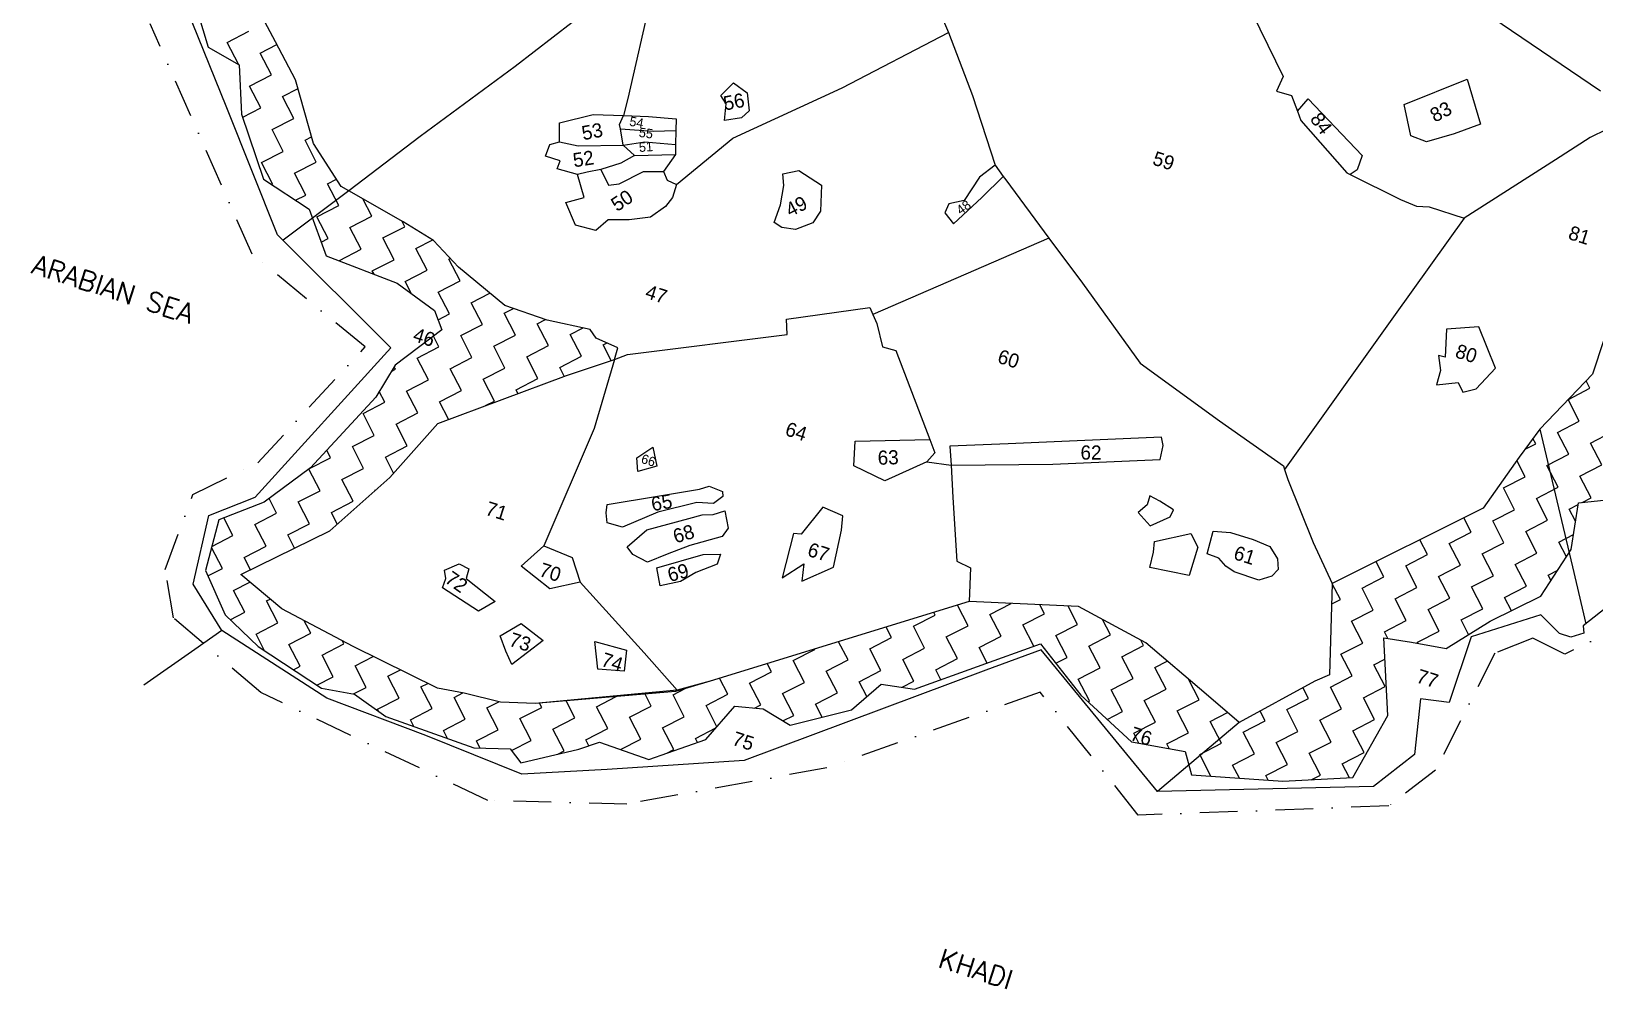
# Model space of a CAD drawing. Header units: metres. Extents: x 325249 to 329200, y 1813160 to 1816809.
# Drawn here: x 325249 to 327316, y 1813160 to 1814425 of the extents above; entities that cross this region are included whole.
import ezdxf
from ezdxf.enums import TextEntityAlignment as Align

# ---------------------------------------------------------------- set-up
doc = ezdxf.new("R2010")
doc.units = ezdxf.units.M
doc.linetypes.add('DASHDOT', pattern=[1, 0.5, -0.25, 0, -0.25])
doc.linetypes.add('DIVIDE', pattern=[31.75, 12.7, -6.35, 0, -6.35, 0, -6.35])
for name, color, linetype in [('POLY_HATCH', 12, 'Continuous'), ('POLY_PARCEL', 6, 'Continuous'), ('POLY_WATER', 4, 'Continuous'), ('TEXT_MAPOUT', 7, 'Continuous'), ('TEXT_PARCEL', 7, 'Continuous'), ('V_BOUND_STREAM_LINE', 7, 'DASHDOT'), ('V_DIVIDE_LINE', 7, 'DIVIDE')]:
    doc.layers.add(name, color=color, linetype=linetype)
doc.styles.get("Standard").update_dxf_attribs({"font": 'simplex.shx'})
doc.styles.add('TEXT_MAP', font='', dxfattribs={"height": 0.5})
doc.styles.get('TEXT_MAP').set_extended_font_data('Kruti Dev 050')

msp = doc.modelspace()

# ---------------------------------------------------------------- linework, layer by layer
at = {"layer": 'POLY_HATCH'}
for p, q in [((325456, 1814491.8), (325482.6, 1814404.4)), ((325571.6, 1814411.6), (325531.8, 1814486.5)), ((325482.6, 1814404.4), (325523.7, 1814381.1)), ((325598.2, 1814361.1), (325571.6, 1814411.6)), ((325523.7, 1814381.1), (325526.8, 1814315.9)), ((325621.6, 1814276.9), (325598.2, 1814361.1)), ((325526.8, 1814315.9), (325555.9, 1814229.8)), ((325658.6, 1814220), (325621.6, 1814276.9)), ((325555.9, 1814229.8), (325616.1, 1814190.3)), ((325668.5, 1814214.5), (325658.6, 1814220)), ((325740.2, 1814173.6), (325668.5, 1814214.5)), ((325616.1, 1814190.3), (325638.7, 1814128.4)), ((325780.5, 1814149), (325740.2, 1814173.6)), ((325813.5, 1814113.6), (325780.5, 1814149)), ((325638.7, 1814128.4), (325732.4, 1814092.3)), ((325875, 1814062.8), (325813.5, 1814113.6)), ((327357, 1814105.6), (327312.9, 1813971.9)), ((325732.4, 1814092.3), (325781.6, 1814056.3)), ((325931, 1814043.3), (325875, 1814062.8)), ((325781.6, 1814056.3), (325791.6, 1814030.9)), ((325987.8, 1814031.3), (325931, 1814043.3)), ((325791.6, 1814030.9), (325730, 1813983.9)), ((325995.7, 1814019.5), (325987.8, 1814031.3)), ((326024.4, 1814007.1), (325995.7, 1814019.5)), ((326019.9, 1813991.5), (326024.4, 1814007.1)), ((325730, 1813983.9), (325704.3, 1813941.6)), ((325956.2, 1813970.4), (326019.9, 1813991.5)), ((325786.2, 1813907), (325956.2, 1813970.4)), ((327312.9, 1813971.9), (327243.2, 1813899.3)), ((325704.3, 1813941.6), (325617.7, 1813848.1)), ((325722.6, 1813835.6), (325786.2, 1813907)), ((327243.2, 1813899.3), (327216.2, 1813862.5)), ((327216.2, 1813862.5), (327168.5, 1813794.9)), ((325617.7, 1813848.1), (325556.7, 1813802.9)), ((325643.5, 1813765.2), (325722.6, 1813835.6)), ((325556.7, 1813802.9), (325496.6, 1813779.7)), ((327168.5, 1813794.9), (326969, 1813695.4)), ((327284.9, 1813740.3), (327294.6, 1813802)), ((327294.6, 1813802), (327365.8, 1813809.5)), ((325496.6, 1813779.7), (325479.2, 1813712.5)), ((325525.6, 1813707.1), (325643.5, 1813765.2)), ((327244.8, 1813678.4), (327284.9, 1813740.3)), ((325479.2, 1813712.5), (325504.8, 1813653.8)), ((325580.1, 1813661.8), (325525.6, 1813707.1)), ((326969, 1813695.4), (326965.4, 1813574.7)), ((326489, 1813671.5), (326146.4, 1813566.3)), ((326633.4, 1813665), (326489, 1813671.5)), ((327177.6, 1813645.4), (327244.8, 1813678.4)), ((325504.8, 1813653.8), (325548.7, 1813612.1)), ((325674.1, 1813612.2), (325580.1, 1813661.8)), ((326722.2, 1813617.1), (326633.4, 1813665)), ((327119.5, 1813609.4), (327177.6, 1813645.4)), ((325548.7, 1813612.1), (325632.2, 1813557)), ((325785.7, 1813556.9), (325674.1, 1813612.2)), ((326416.4, 1813555.7), (326583.2, 1813615.5)), ((326583.2, 1813615.5), (326636.4, 1813547.9)), ((326802.1, 1813549.2), (326722.2, 1813617.1)), ((327042.6, 1813520.8), (327037.1, 1813623.7)), ((327037.1, 1813623.7), (327073.7, 1813618)), ((327073.7, 1813618), (327119.5, 1813609.4)), ((326146.4, 1813566.3), (326100.5, 1813552.5)), ((326945.7, 1813566.4), (326845.9, 1813511.4)), ((326965.4, 1813574.7), (326945.7, 1813566.4)), ((325632.2, 1813557), (325676.2, 1813549)), ((325676.2, 1813549), (325717.3, 1813519.6)), ((325821.1, 1813550.5), (325785.7, 1813556.9)), ((325869.2, 1813538.3), (325821.1, 1813550.5)), ((326100.5, 1813552.5), (325915.1, 1813536.6)), ((326333.3, 1813528.5), (326372.5, 1813562.4)), ((326372.5, 1813562.4), (326416.4, 1813555.7)), ((326636.4, 1813547.9), (326703.6, 1813485.9)), ((326845.9, 1813511.4), (326802.1, 1813549.2)), ((325915.1, 1813536.6), (325869.2, 1813538.3)), ((326140.6, 1813489.1), (326179.1, 1813533.4)), ((326179.1, 1813533.4), (326216.3, 1813529.6)), ((326216.3, 1813529.6), (326251.9, 1813508.1)), ((326251.9, 1813508.1), (326333.3, 1813528.5)), ((325717.3, 1813519.6), (325833.6, 1813478.3)), ((326996, 1813438.7), (327042.6, 1813520.8)), ((325972.6, 1813476.3), (325999.9, 1813485.7)), ((325999.9, 1813485.7), (326065.3, 1813462.7)), ((326065.3, 1813462.7), (326140.6, 1813489.1)), ((326703.6, 1813485.9), (326774.4, 1813473.3)), ((325833.6, 1813478.3), (325881.8, 1813477)), ((325881.8, 1813477), (325896, 1813458.3)), ((325896, 1813458.3), (325972.6, 1813476.3)), ((326774.4, 1813473.3), (326782.7, 1813442.4)), ((326782.7, 1813442.4), (326903.5, 1813434)), ((326903.5, 1813434), (326996, 1813438.7))]:
    msp.add_line(p, q, dxfattribs=at)
at = {"layer": 'POLY_HATCH', "linetype": 'Continuous'}
for p, q in [((325507.7, 1814410.5), (325536.5, 1814425.4)), ((325522.5, 1814381.8), (325507.7, 1814410.5)), ((325551.4, 1814396.6), (325573.5, 1814408)), ((325566.2, 1814367.8), (325551.4, 1814396.6)), ((325537.4, 1814352.9), (325566.2, 1814367.8)), ((325552.2, 1814324.1), (325537.4, 1814352.9)), ((325581, 1814339), (325601.4, 1814349.5)), ((325595.8, 1814310.1), (325581, 1814339)), ((325528.2, 1814311.8), (325552.2, 1814324.1)), ((325567, 1814295.3), (325595.8, 1814310.1)), ((325581.9, 1814266.5), (325567, 1814295.3)), ((325610.7, 1814281.3), (325619.1, 1814285.7)), ((325625.5, 1814252.5), (325610.7, 1814281.3)), ((325553.1, 1814251.7), (325581.9, 1814266.5)), ((325567.9, 1814222.9), (325553.1, 1814251.7)), ((325596.7, 1814237.7), (325625.5, 1814252.5)), ((325611.5, 1814208.9), (325596.7, 1814237.7)), ((325640.3, 1814223.7), (325652.2, 1814229.8)), ((325567, 1814222.4), (325567.9, 1814222.9)), ((325598.1, 1814202), (325611.5, 1814208.9)), ((325655.1, 1814194.9), (325640.3, 1814223.7)), ((325626.3, 1814180.1), (325655.1, 1814194.9)), ((325698.8, 1814181), (325686.9, 1814204)), ((325641.1, 1814151.3), (325626.3, 1814180.1)), ((325669.9, 1814166.1), (325698.8, 1814181)), ((325684.8, 1814137.3), (325669.9, 1814166.1)), ((325713.6, 1814152.2), (325742.4, 1814167)), ((325742.4, 1814167), (325738.5, 1814174.6)), ((325632, 1814146.6), (325641.1, 1814151.3)), ((325728.4, 1814123.4), (325713.6, 1814152.2)), ((325757.2, 1814138.2), (325779.5, 1814149.7)), ((325656, 1814122.5), (325684.8, 1814137.3)), ((325772, 1814109.4), (325757.2, 1814138.2)), ((325800.8, 1814124.2), (325802.7, 1814125.2)), ((325815.6, 1814095.4), (325800.8, 1814124.2)), ((325656.4, 1814121.6), (325656, 1814122.5)), ((325699.6, 1814108.5), (325728.4, 1814123.4)), ((325701.9, 1814104.1), (325699.6, 1814108.5)), ((325743.2, 1814094.5), (325772, 1814109.4)), ((325751.6, 1814078.3), (325743.2, 1814094.5)), ((325786.8, 1814080.6), (325815.6, 1814095.4)), ((325801.7, 1814051.8), (325786.8, 1814080.6)), ((325830.5, 1814066.6), (325855.1, 1814079.3)), ((325845.3, 1814037.8), (325830.5, 1814066.6)), ((325786.5, 1814043.9), (325801.7, 1814051.8)), ((325874.1, 1814052.6), (325886.3, 1814058.9)), ((325888.9, 1814023.8), (325874.1, 1814052.6)), ((325917.7, 1814038.6), (325928.5, 1814044.2)), ((325787.7, 1814008.1), (325780.4, 1814022.3)), ((325816.5, 1814023), (325845.3, 1814037.8)), ((325831.3, 1813994.2), (325816.5, 1814023)), ((325860.1, 1814009), (325888.9, 1814023.8)), ((325932.5, 1814009.8), (325917.7, 1814038.6)), ((325961.3, 1814024.7), (325978.2, 1814033.3)), ((325976.2, 1813995.8), (325961.3, 1814024.7)), ((325758.9, 1813993.3), (325787.7, 1814008.1)), ((325874.9, 1813980.2), (325860.1, 1814009)), ((325903.7, 1813995), (325932.5, 1814009.8)), ((326005, 1814010.7), (326010.1, 1814013.3)), ((326015.6, 1813990), (326005, 1814010.7)), ((325730.1, 1813978.5), (325728.5, 1813981.5)), ((325773.7, 1813964.5), (325758.9, 1813993.3)), ((325802.5, 1813979.3), (325831.3, 1813994.2)), ((325817.3, 1813950.5), (325802.5, 1813979.3)), ((325846.1, 1813965.4), (325874.9, 1813980.2)), ((325918.6, 1813966.2), (325903.7, 1813995)), ((325947.4, 1813981), (325976.2, 1813995.8)), ((325953.4, 1813969.4), (325947.4, 1813981)), ((325725.2, 1813976), (325730.1, 1813978.5)), ((325744.9, 1813949.7), (325773.7, 1813964.5)), ((325861, 1813936.6), (325846.1, 1813965.4)), ((325889.8, 1813951.4), (325918.6, 1813966.2)), ((327309.5, 1813953.4), (327304.5, 1813963.1)), ((325716.1, 1813934.9), (325708.8, 1813949)), ((325759.7, 1813920.9), (325744.9, 1813949.7)), ((325788.5, 1813935.7), (325817.3, 1813950.5)), ((325892.2, 1813946.6), (325889.8, 1813951.4)), ((327295.6, 1813909.8), (327280.8, 1813938.5)), ((327281.2, 1813938.8), (327309.5, 1813953.4)), ((325687.3, 1813920), (325716.1, 1813934.9)), ((325702.1, 1813891.2), (325687.3, 1813920)), ((325730.9, 1813906.1), (325759.7, 1813920.9)), ((325800.5, 1813912.4), (325788.5, 1813935.7)), ((325849.3, 1813930.6), (325861, 1813936.6)), ((325745.7, 1813877.3), (325730.9, 1813906.1)), ((327266.7, 1813895), (327295.6, 1813909.8)), ((325673.3, 1813876.4), (325702.1, 1813891.2)), ((325688.1, 1813847.6), (325673.3, 1813876.4)), ((325716.9, 1813862.4), (325745.7, 1813877.3)), ((327223.8, 1813872.9), (327237.9, 1813880.1)), ((327237.9, 1813880.1), (327234.3, 1813887.2)), ((327281.6, 1813866.2), (327266.7, 1813895)), ((327310.4, 1813881), (327339.2, 1813895.8)), ((327325.2, 1813852.2), (327310.4, 1813881)), ((325616.5, 1813847.2), (325644.5, 1813861.6)), ((325644.5, 1813861.6), (325639.4, 1813871.5)), ((325727.8, 1813841.4), (325716.9, 1813862.4)), ((327224, 1813836.5), (327213, 1813857.9)), ((327252.8, 1813851.3), (327281.6, 1813866.2)), ((325630.5, 1813818), (325615.8, 1813846.6)), ((325659.3, 1813832.8), (325688.1, 1813847.6)), ((327195.2, 1813821.7), (327224, 1813836.5)), ((327267.6, 1813822.5), (327252.8, 1813851.3)), ((327296.4, 1813837.4), (327325.2, 1813852.2)), ((327311.2, 1813808.6), (327296.4, 1813837.4)), ((325601.7, 1813803.1), (325630.5, 1813818)), ((325674.2, 1813804), (325659.3, 1813832.8)), ((325703, 1813818.8), (325705, 1813819.8)), ((325703.2, 1813818.3), (325703, 1813818.8)), ((327210, 1813792.9), (327195.2, 1813821.7)), ((327238.8, 1813807.7), (327267.6, 1813822.5)), ((325572.9, 1813788.3), (325563, 1813807.6)), ((325616.6, 1813774.3), (325601.7, 1813803.1)), ((325645.4, 1813789.2), (325674.2, 1813804)), ((327181.2, 1813778.1), (327210, 1813792.9)), ((327253.6, 1813778.9), (327238.8, 1813807.7)), ((327282.4, 1813793.7), (327294.2, 1813799.8)), ((327290.7, 1813777.6), (327282.4, 1813793.7)), ((327299.4, 1813802.5), (327311.2, 1813808.6)), ((325515.3, 1813758.7), (325503.2, 1813782.2)), ((325544.1, 1813773.5), (325572.9, 1813788.3)), ((325559, 1813744.7), (325544.1, 1813773.5)), ((325587.8, 1813759.5), (325616.6, 1813774.3)), ((325653.2, 1813773.8), (325645.4, 1813789.2)), ((327152.4, 1813763.3), (327142.7, 1813782)), ((327196, 1813749.3), (327181.2, 1813778.1)), ((327224.8, 1813764.1), (327253.6, 1813778.9)), ((325487.4, 1813744.3), (325515.3, 1813758.7)), ((325596.7, 1813742.1), (325587.8, 1813759.5)), ((327094.8, 1813733.6), (327084.7, 1813753.1)), ((327123.6, 1813748.4), (327152.4, 1813763.3)), ((327239.6, 1813735.3), (327224.8, 1813764.1)), ((327268.4, 1813750.1), (327288, 1813760.2)), ((325501.3, 1813715.1), (325487, 1813742.8)), ((325530.2, 1813729.9), (325559, 1813744.7)), ((327066, 1813718.8), (327094.8, 1813733.6)), ((327138.4, 1813719.6), (327123.6, 1813748.4)), ((327167.2, 1813734.4), (327196, 1813749.3)), ((327182, 1813705.6), (327167.2, 1813734.4)), ((327210.8, 1813720.5), (327239.6, 1813735.3)), ((327278.5, 1813730.5), (327268.4, 1813750.1)), ((325482.3, 1813705.3), (325501.3, 1813715.1)), ((325538.6, 1813713.5), (325530.2, 1813729.9)), ((327037.2, 1813704), (327026.8, 1813724.2)), ((327080.8, 1813690), (327066, 1813718.8)), ((327109.6, 1813704.8), (327138.4, 1813719.6)), ((327225.7, 1813691.7), (327210.8, 1813720.5)), ((327254.5, 1813706.5), (327267.3, 1813713.1)), ((325516.2, 1813686.3), (325537.5, 1813697.2)), ((326979.6, 1813674.3), (326969, 1813694.8)), ((327008.4, 1813689.1), (327037.2, 1813704)), ((327052, 1813675.2), (327080.8, 1813690)), ((327124.4, 1813676), (327109.6, 1813704.8)), ((327153.2, 1813690.8), (327182, 1813705.6)), ((327168, 1813662), (327153.2, 1813690.8)), ((327196.8, 1813676.8), (327225.7, 1813691.7)), ((327258.2, 1813699.1), (327254.5, 1813706.5)), ((325531, 1813657.4), (325516.2, 1813686.3)), ((325559.8, 1813672.3), (325564.6, 1813674.7)), ((325574.6, 1813643.5), (325559.8, 1813672.3)), ((326516.2, 1813654.4), (326544.5, 1813669)), ((326968.2, 1813668.5), (326979.6, 1813674.3)), ((327023.2, 1813660.3), (327008.4, 1813689.1)), ((327066.8, 1813646.4), (327052, 1813675.2)), ((327095.6, 1813661.2), (327124.4, 1813676)), ((327205.9, 1813659.3), (327196.8, 1813676.8)), ((325511.5, 1813647.4), (325531, 1813657.4)), ((326415, 1813638.8), (326443.8, 1813653.6)), ((326443.8, 1813653.6), (326442, 1813657)), ((326487.4, 1813639.6), (326473.5, 1813666.7)), ((326531, 1813625.6), (326516.2, 1813654.4)), ((326559.8, 1813640.5), (326588.6, 1813655.3)), ((326588.6, 1813655.3), (326582.4, 1813667.3)), ((326632.2, 1813641.3), (326619.7, 1813665.6)), ((326994.4, 1813645.5), (327023.2, 1813660.3)), ((327110.4, 1813632.4), (327095.6, 1813661.2)), ((327139.2, 1813647.2), (327168, 1813662)), ((325545.8, 1813628.6), (325574.6, 1813643.5)), ((325557.2, 1813606.4), (325545.8, 1813628.6)), ((325589.4, 1813614.7), (325618.2, 1813629.5)), ((325618.2, 1813629.5), (325609.6, 1813646.2)), ((326386.2, 1813623.9), (326379.1, 1813637.7)), ((326429.8, 1813610), (326415, 1813638.8)), ((326458.6, 1813624.8), (326487.4, 1813639.6)), ((326574.3, 1813612.3), (326559.8, 1813640.5)), ((326603.4, 1813626.5), (326632.2, 1813641.3)), ((326647.1, 1813612.5), (326675.9, 1813627.3)), ((326675.9, 1813627.3), (326665.3, 1813647.8)), ((327009.2, 1813616.7), (326994.4, 1813645.5)), ((327038, 1813631.5), (327066.8, 1813646.4)), ((327042.5, 1813622.8), (327038, 1813631.5)), ((327081.6, 1813617.6), (327110.4, 1813632.4)), ((327149.2, 1813627.8), (327139.2, 1813647.2)), ((325604.3, 1813585.9), (325589.4, 1813614.7)), ((325633.1, 1813600.7), (325661.9, 1813615.5)), ((325661.9, 1813615.5), (325659.7, 1813619.8)), ((326256.1, 1813593.5), (326284.9, 1813608.3)), ((326284.9, 1813608.3), (326284.7, 1813608.7)), ((326328.6, 1813594.3), (326316.2, 1813618.4)), ((326357.4, 1813609.1), (326386.2, 1813623.9)), ((326372.2, 1813580.3), (326357.4, 1813609.1)), ((326401, 1813595.1), (326429.8, 1813610)), ((326473.4, 1813596), (326458.6, 1813624.8)), ((326502.2, 1813610.8), (326531, 1813625.6)), ((326512.8, 1813590.2), (326502.2, 1813610.8)), ((326618.3, 1813597.7), (326603.4, 1813626.5)), ((326661.9, 1813583.7), (326647.1, 1813612.5)), ((326690.7, 1813598.5), (326719.5, 1813613.3)), ((326719.5, 1813613.3), (326715.8, 1813620.5)), ((326980.4, 1813601.9), (327009.2, 1813616.7)), ((327082.2, 1813616.4), (327081.6, 1813617.6)), ((325647.9, 1813571.9), (325633.1, 1813600.7)), ((325676.7, 1813586.7), (325700.7, 1813599)), ((325691.5, 1813557.9), (325676.7, 1813586.7)), ((326227.3, 1813578.6), (326221.8, 1813589.4)), ((326270.9, 1813564.6), (326256.1, 1813593.5)), ((326299.7, 1813579.5), (326328.6, 1813594.3)), ((326415.8, 1813566.3), (326401, 1813595.1)), ((326444.6, 1813581.2), (326473.4, 1813596)), ((326603.3, 1813590), (326618.3, 1813597.7)), ((326705.5, 1813569.7), (326690.7, 1813598.5)), ((326734.3, 1813584.5), (326750.6, 1813592.9)), ((326995.2, 1813573.1), (326980.4, 1813601.9)), ((327024, 1813587.9), (327038.6, 1813595.4)), ((327038.9, 1813559.1), (327024, 1813587.9)), ((325595.4, 1813581.3), (325604.3, 1813585.9)), ((325626.4, 1813560.8), (325647.9, 1813571.9)), ((325720.3, 1813572.7), (325736.7, 1813581.2)), ((325735.1, 1813543.9), (325720.3, 1813572.7)), ((326169.7, 1813549), (326158.8, 1813570.1)), ((326198.5, 1813563.8), (326227.3, 1813578.6)), ((326314.6, 1813550.7), (326299.7, 1813579.5)), ((326343.4, 1813565.5), (326372.2, 1813580.3)), ((326353.4, 1813545.9), (326343.4, 1813565.5)), ((326400, 1813558.2), (326415.8, 1813566.3)), ((326451.3, 1813568.2), (326444.6, 1813581.2)), ((326633.1, 1813568.9), (326661.9, 1813583.7)), ((326647.9, 1813540.1), (326633.1, 1813568.9)), ((326676.7, 1813554.9), (326705.5, 1813569.7)), ((326749.1, 1813555.7), (326734.3, 1813584.5)), ((326792.8, 1813541.7), (326778.7, 1813569.1)), ((326966.4, 1813558.3), (326995.2, 1813573.1)), ((325674.7, 1813549.3), (325691.5, 1813557.9)), ((325763.9, 1813558.7), (325772.8, 1813563.3)), ((325778.8, 1813529.9), (325763.9, 1813558.7)), ((325807.6, 1813544.8), (325819.3, 1813550.8)), ((325822.4, 1813516), (325807.6, 1813544.8)), ((325996.1, 1813532.5), (326021.9, 1813545.8)), ((326068.5, 1813533.3), (326060.4, 1813549.1)), ((326097.3, 1813548.1), (326113.3, 1813556.4)), ((326112.1, 1813519.3), (326097.3, 1813548.1)), ((326140.9, 1813534.2), (326169.7, 1813549)), ((326213.3, 1813535), (326198.5, 1813563.8)), ((326242.1, 1813549.8), (326270.9, 1813564.6)), ((326257, 1813521), (326242.1, 1813549.8)), ((326285.8, 1813535.8), (326314.6, 1813550.7)), ((326691.5, 1813526.1), (326676.7, 1813554.9)), ((326720.3, 1813540.9), (326749.1, 1813555.7)), ((326937.6, 1813543.4), (326930.2, 1813557.9)), ((326981.2, 1813529.5), (326966.4, 1813558.3)), ((327010.1, 1813544.3), (327038.9, 1813559.1)), ((325706.3, 1813529.1), (325735.1, 1813543.9)), ((325707.7, 1813526.5), (325706.3, 1813529.1)), ((325750, 1813515.1), (325778.8, 1813529.9)), ((325851.2, 1813530.8), (325866.9, 1813538.9)), ((325866, 1813502), (325851.2, 1813530.8)), ((325894.8, 1813516.8), (325923.6, 1813531.6)), ((325923.6, 1813531.6), (325920.8, 1813537.1)), ((325967.3, 1813517.7), (325955.7, 1813540.1)), ((326010.9, 1813503.7), (325996.1, 1813532.5)), ((326039.7, 1813518.5), (326068.5, 1813533.3)), ((326155.3, 1813506.1), (326140.9, 1813534.2)), ((326205, 1813530.7), (326213.3, 1813535)), ((326294.6, 1813518.8), (326285.8, 1813535.8)), ((326646, 1813539.1), (326647.9, 1813540.1)), ((326671.3, 1813515.7), (326691.5, 1813526.1)), ((326735.2, 1813512.1), (326720.3, 1813540.9)), ((326764, 1813526.9), (326792.8, 1813541.7)), ((326778.8, 1813498.1), (326764, 1813526.9)), ((326807.6, 1813512.9), (326830.5, 1813524.7)), ((326880, 1813513.8), (326873.4, 1813526.6)), ((326908.8, 1813528.6), (326937.6, 1813543.4)), ((326923.6, 1813499.8), (326908.8, 1813528.6)), ((326952.4, 1813514.6), (326981.2, 1813529.5)), ((327024.9, 1813515.5), (327010.1, 1813544.3)), ((325754.4, 1813506.5), (325750, 1813515.1)), ((325793.6, 1813501.1), (325822.4, 1813516)), ((325909.6, 1813488), (325894.8, 1813516.8)), ((325938.4, 1813502.8), (325967.3, 1813517.7)), ((325982.1, 1813488.8), (326010.9, 1813503.7)), ((326054.5, 1813489.7), (326039.7, 1813518.5)), ((326083.3, 1813504.5), (326112.1, 1813519.3)), ((326098.1, 1813475.7), (326083.3, 1813504.5)), ((326126.9, 1813490.5), (326153.9, 1813504.4)), ((326242.6, 1813513.6), (326257, 1813521)), ((326706.4, 1813497.3), (326735.2, 1813512.1)), ((326822.4, 1813484.1), (326807.6, 1813512.9)), ((326851.2, 1813499), (326880, 1813513.8)), ((326967.3, 1813485.8), (326952.4, 1813514.6)), ((326996.1, 1813500.7), (327024.9, 1813515.5)), ((325799, 1813490.6), (325793.6, 1813501.1)), ((325837.2, 1813487.2), (325866, 1813502)), ((325841.9, 1813478.1), (325837.2, 1813487.2)), ((325883.6, 1813474.6), (325909.6, 1813488)), ((325953.3, 1813474), (325938.4, 1813502.8)), ((325986.1, 1813480.9), (325982.1, 1813488.8)), ((326027.7, 1813475.9), (326054.5, 1813489.7)), ((326129.6, 1813485.3), (326126.9, 1813490.5)), ((326713.1, 1813484.2), (326706.4, 1813497.3)), ((326750, 1813483.3), (326778.8, 1813498.1)), ((326753.2, 1813477.1), (326750, 1813483.3)), ((326793.6, 1813469.3), (326822.4, 1813484.1)), ((326866, 1813470.2), (326851.2, 1813499)), ((326894.8, 1813485), (326923.6, 1813499.8)), ((326909.7, 1813456.2), (326894.8, 1813485)), ((326938.5, 1813471), (326967.3, 1813485.8)), ((327010.9, 1813471.9), (326996.1, 1813500.7)), ((325945.1, 1813469.8), (325953.3, 1813474)), ((326088.9, 1813471), (326098.1, 1813475.7)), ((326808.4, 1813440.6), (326793.6, 1813469.3)), ((326837.2, 1813455.3), (326866, 1813470.2)), ((326953.3, 1813442.2), (326938.5, 1813471)), ((326982.1, 1813457), (327010.9, 1813471.9)), ((326846.2, 1813438), (326837.2, 1813455.3)), ((326880.9, 1813441.4), (326909.7, 1813456.2)), ((326884, 1813435.3), (326880.9, 1813441.4)), ((326941, 1813435.9), (326953.3, 1813442.2)), ((326991.6, 1813438.5), (326982.1, 1813457))]:
    msp.add_line(p, q, dxfattribs=at)
at = {"layer": 'POLY_PARCEL'}
for p, q in [((326080.2, 1814525.4), (326037.5, 1814336.3)), ((326416.7, 1814529.9), (326461.4, 1814423.8)), ((326823.5, 1814530.1), (326904.1, 1814365.4)), ((325571.6, 1814411.6), (325531.8, 1814486.5)), ((325963.9, 1814436.8), (325888.5, 1814378.6)), ((327179.9, 1814444), (327323.6, 1814346.7)), ((326320.7, 1814350.8), (326461.4, 1814423.8)), ((326461.4, 1814423.8), (326493.3, 1814340.3)), ((325598.2, 1814361.1), (325571.6, 1814411.6)), ((325888.5, 1814378.6), (325762.7, 1814286.1)), ((325621.6, 1814276.9), (325598.2, 1814361.1)), ((326160.3, 1814340.5), (326177.3, 1814357.4)), ((326177.3, 1814357.4), (326195.4, 1814343.9)), ((326904.1, 1814365.4), (326895, 1814346.4)), ((327063.8, 1814328.5), (327147.4, 1814362.2)), ((327147.4, 1814362.2), (327164.9, 1814302.4)), ((326037.5, 1814336.3), (326031.9, 1814313.9)), ((326167.6, 1814329.6), (326160.3, 1814340.5)), ((326176.4, 1814284), (326320.7, 1814350.8)), ((326195.4, 1814343.9), (326197.7, 1814320)), ((326493.3, 1814340.3), (326523.2, 1814248.2)), ((326895, 1814346.4), (326915.2, 1814340.6)), ((326915.2, 1814340.6), (326922.8, 1814319.7)), ((326922.8, 1814319.7), (326937.2, 1814335.9)), ((326937.2, 1814335.9), (327008.5, 1814261)), ((325947.2, 1814304.5), (325991.4, 1814315.5)), ((325991.4, 1814315.5), (326031.9, 1814313.9)), ((326026.6, 1814302.3), (326031.9, 1814313.9)), ((326031.9, 1814313.9), (326064.8, 1814312.7)), ((326064.8, 1814312.7), (326101.2, 1814309.4)), ((326165.1, 1814307.3), (326167.6, 1814329.6)), ((326187.9, 1814310.8), (326165.1, 1814307.3)), ((326197.7, 1814320), (326187.9, 1814310.8)), ((326922.8, 1814319.7), (326927.3, 1814307.4)), ((327073, 1814287), (327063.8, 1814328.5)), ((325946.9, 1814279.4), (325947.2, 1814304.5)), ((326027.7, 1814296.2), (326026.6, 1814302.3)), ((326027.7, 1814296.2), (326070.9, 1814293.3)), ((326031.4, 1814274.9), (326027.7, 1814296.2)), ((326070.9, 1814293.3), (326101, 1814294.4)), ((326101, 1814294.4), (326100.7, 1814275.8)), ((326101.2, 1814309.4), (326101, 1814294.4)), ((326927.3, 1814307.4), (326988.2, 1814238.4)), ((327130, 1814289.7), (327093.4, 1814279)), ((327164.9, 1814302.4), (327130, 1814289.7)), ((327331.4, 1814295.4), (327309.8, 1814285)), ((325658.6, 1814220), (325621.6, 1814276.9)), ((325762.7, 1814286.1), (325668.5, 1814214.5)), ((325928.4, 1814260.2), (325934.1, 1814275.8)), ((325934.1, 1814275.8), (325946.9, 1814279.4)), ((325946.9, 1814279.4), (325971.7, 1814274.1)), ((325971.7, 1814274.1), (326031.4, 1814274.9)), ((326031.4, 1814274.9), (326060, 1814279.4)), ((326031.4, 1814274.9), (326046.3, 1814261.1)), ((326060, 1814279.4), (326100.7, 1814275.8)), ((326100.7, 1814275.8), (326100.4, 1814262.5)), ((326101.9, 1814222.7), (326176.4, 1814284)), ((327093.4, 1814279), (327073, 1814287)), ((327309.8, 1814285), (327263.9, 1814255.5)), ((325947.8, 1814254), (325928.4, 1814260.2)), ((325943.8, 1814243.6), (325947.8, 1814254)), ((326028.2, 1814250.8), (326001.6, 1814242.5)), ((326046.3, 1814261.1), (326028.2, 1814250.8)), ((326046.3, 1814261.1), (326100.4, 1814262.5)), ((326100.4, 1814262.5), (326084.7, 1814239.8)), ((326523.2, 1814248.2), (326502.6, 1814232.6)), ((326523.2, 1814248.2), (326533.8, 1814233.6)), ((327008.5, 1814261), (327002, 1814242)), ((327263.9, 1814255.5), (327143.5, 1814178.4)), ((325971.1, 1814236.1), (325943.8, 1814243.6)), ((325983.7, 1814239.2), (325971.1, 1814236.1)), ((325979.5, 1814205.7), (325971.1, 1814236.1)), ((326001.6, 1814242.5), (325983.7, 1814239.2)), ((326001.6, 1814242.5), (326011.8, 1814221.8)), ((326026, 1814223.7), (326058.3, 1814239.9)), ((326058.3, 1814239.9), (326084.7, 1814239.8)), ((326084.7, 1814239.8), (326089.6, 1814228.5)), ((326089.6, 1814228.5), (326101.9, 1814222.7)), ((326242.2, 1814237.1), (326263.5, 1814241.1)), ((326243.7, 1814221.6), (326242.2, 1814237.1)), ((326263.5, 1814241.1), (326293.7, 1814222.1)), ((326502.6, 1814232.6), (326482.3, 1814201.7)), ((326505.7, 1814205.8), (326533.8, 1814233.6)), ((326533.8, 1814233.6), (326537.1, 1814229)), ((326537.1, 1814229), (326594.3, 1814152)), ((326988.2, 1814238.4), (326992.7, 1814236.2)), ((327002, 1814242), (326992.7, 1814236.2)), ((326992.7, 1814236.2), (327059, 1814203.2)), ((325668.5, 1814214.5), (325581.5, 1814149.2)), ((325668.5, 1814214.5), (325658.6, 1814220)), ((325740.2, 1814173.6), (325668.5, 1814214.5)), ((326011.8, 1814221.8), (326026, 1814223.7)), ((326101.9, 1814222.7), (326096.4, 1814205.7)), ((326239.3, 1814196), (326243.7, 1814221.6)), ((326293.7, 1814222.1), (326292.2, 1814187.5)), ((325955.4, 1814199.2), (325979.5, 1814205.7)), ((325968.4, 1814169.2), (325955.4, 1814199.2)), ((326087.4, 1814193.7), (326067.4, 1814179.5)), ((326096.4, 1814205.7), (326087.4, 1814193.7)), ((326231, 1814172.4), (326239.3, 1814196)), ((326292.2, 1814187.5), (326281.9, 1814172.3)), ((326461.8, 1814197.2), (326456.7, 1814185.3)), ((326482.3, 1814201.7), (326461.8, 1814197.2)), ((326468, 1814170.6), (326505.7, 1814205.8)), ((327059, 1814203.2), (327080.3, 1814194.2)), ((327080.3, 1814194.2), (327096.9, 1814193.3)), ((327096.9, 1814193.3), (327143.5, 1814178.4)), ((325780.5, 1814149), (325740.2, 1814173.6)), ((325995.2, 1814161.9), (325968.4, 1814169.2)), ((326011.4, 1814176.1), (325995.2, 1814161.9)), ((326039.2, 1814176.2), (326011.4, 1814176.1)), ((326067.4, 1814179.5), (326039.2, 1814176.2)), ((326241.3, 1814166), (326231, 1814172.4)), ((326259, 1814163.5), (326241.3, 1814166)), ((326281.9, 1814172.3), (326259, 1814163.5)), ((326456.7, 1814185.3), (326468, 1814170.6)), ((327143.5, 1814178.4), (327052, 1814050.9)), ((325813.5, 1814113.6), (325780.5, 1814149)), ((326594.3, 1814152), (326361.6, 1814050.8)), ((326594.3, 1814152), (326638.5, 1814092.5)), ((325875, 1814062.8), (325813.5, 1814113.6)), ((327357, 1814105.6), (327312.9, 1813971.9)), ((326638.5, 1814092.5), (326714.7, 1813986.5)), ((325931, 1814043.3), (325875, 1814062.8)), ((325987.8, 1814031.3), (325931, 1814043.3)), ((326247.1, 1814045), (326357.5, 1814060)), ((326248.2, 1814024.7), (326247.1, 1814045)), ((326357.5, 1814060), (326361.6, 1814050.8)), ((326361.6, 1814050.8), (326366.9, 1814039)), ((327052, 1814050.9), (326905.9, 1813846.1)), ((325995.7, 1814019.5), (325987.8, 1814031.3)), ((326037, 1813998.3), (326248.2, 1814024.7)), ((326366.9, 1814039), (326374.2, 1814008.1)), ((327120, 1814031.4), (327118.4, 1813994.5)), ((327162.8, 1814034.5), (327120, 1814031.4)), ((327184.9, 1813979.8), (327162.8, 1814034.5)), ((326024.4, 1814007.1), (325995.7, 1814019.5)), ((326019.9, 1813991.5), (326024.4, 1814007.1)), ((326374.2, 1814008.1), (326391.7, 1814003.4)), ((326391.7, 1814003.4), (326436.7, 1813885.9)), ((325956.2, 1813970.4), (326019.9, 1813991.5)), ((326019.9, 1813991.5), (325993.1, 1813900.1)), ((326019.9, 1813991.5), (326037, 1813998.3)), ((326714.7, 1813986.5), (326819.9, 1813910.4)), ((327118.4, 1813994.5), (327109.6, 1813996.6)), ((327109.6, 1813996.6), (327112, 1813976.8)), ((327159.4, 1813952.8), (327184.9, 1813979.8)), ((325786.2, 1813907), (325956.2, 1813970.4)), ((327112, 1813976.8), (327106.7, 1813958)), ((327106.7, 1813958), (327135.6, 1813961.2)), ((327135.6, 1813961.2), (327141.7, 1813948.2)), ((327312.9, 1813971.9), (327243.2, 1813899.3)), ((327141.7, 1813948.2), (327159.4, 1813952.8)), ((325722.6, 1813835.6), (325786.2, 1813907)), ((325993.1, 1813900.1), (325926.3, 1813745.1)), ((326819.9, 1813910.4), (326904.3, 1813850.9)), ((327243.2, 1813899.3), (327216.2, 1813862.5)), ((327243.2, 1813899.3), (327286.5, 1813717.4)), ((326049.3, 1813861.3), (326070.6, 1813875.5)), ((326070.6, 1813875.5), (326075.7, 1813850.6)), ((326336.2, 1813851), (326338.1, 1813883.7)), ((326338.1, 1813883.7), (326436.7, 1813885.9)), ((326436.7, 1813885.9), (326443.5, 1813868)), ((326540.3, 1813879.8), (326463.4, 1813876.7)), ((326463.4, 1813876.7), (326464.9, 1813851.9)), ((326743.1, 1813889), (326540.3, 1813879.8)), ((326741.2, 1813859.2), (326745.2, 1813877.8)), ((326745.2, 1813877.8), (326743.1, 1813889)), ((326050.8, 1813843.4), (326049.3, 1813861.3)), ((326433, 1813856.2), (326377.4, 1813831.2)), ((326443.5, 1813868), (326433, 1813856.2)), ((326433, 1813856.2), (326464.9, 1813851.9)), ((326599.5, 1813853.2), (326741.2, 1813859.2)), ((327216.2, 1813862.5), (327168.5, 1813794.9)), ((325643.5, 1813765.2), (325722.6, 1813835.6)), ((326075.7, 1813850.6), (326050.8, 1813843.4)), ((326377.4, 1813831.2), (326336.2, 1813851)), ((326464.9, 1813851.9), (326599.5, 1813853.2)), ((326464.9, 1813851.9), (326467.4, 1813808.9)), ((326904.3, 1813850.9), (326905.9, 1813846.1)), ((326905.9, 1813846.1), (326910.1, 1813832.9)), ((326076.9, 1813811), (326132.2, 1813820.2)), ((326132.2, 1813820.2), (326145.1, 1813824.1)), ((326145.1, 1813824.1), (326162.5, 1813817)), ((326162.5, 1813817), (326163.2, 1813810.3)), ((326910.1, 1813832.9), (326943.6, 1813749.7)), ((326008.6, 1813788.6), (326010, 1813799.8)), ((326010, 1813799.8), (326076.9, 1813811)), ((326128.7, 1813802.4), (326077.3, 1813789.8)), ((326150.8, 1813801.1), (326128.7, 1813802.4)), ((326163.2, 1813810.3), (326150.8, 1813801.1)), ((326295.5, 1813796.2), (326266.5, 1813760.4)), ((326321.7, 1813784.9), (326295.5, 1813796.2)), ((326467.4, 1813808.9), (326472.4, 1813724.9)), ((326724, 1813799.4), (326712.3, 1813789.3)), ((326727.8, 1813811.3), (326724, 1813799.4)), ((326741, 1813804), (326727.8, 1813811.3)), ((326759, 1813792.9), (326741, 1813804)), ((326754.4, 1813783.5), (326759, 1813792.9)), ((327168.5, 1813794.9), (326969, 1813695.4)), ((326010.2, 1813775.7), (326008.6, 1813788.6)), ((326030.3, 1813770), (326010.2, 1813775.7)), ((326077.3, 1813789.8), (326030.3, 1813770)), ((326062.5, 1813766.2), (326118.2, 1813781.1)), ((326118.2, 1813781.1), (326135.9, 1813786.3)), ((326135.9, 1813786.3), (326150.5, 1813786.7)), ((326150.5, 1813786.7), (326165.8, 1813791.2)), ((326165.8, 1813791.2), (326170.3, 1813768.7)), ((326319.9, 1813765.8), (326321.7, 1813784.9)), ((326712.3, 1813789.3), (326728.3, 1813771.8)), ((326728.3, 1813771.8), (326754.4, 1813783.5)), ((325525.6, 1813707.1), (325643.5, 1813765.2)), ((326036.5, 1813744), (326062.5, 1813766.2)), ((326162.3, 1813757.5), (326119.3, 1813745.8)), ((326170.3, 1813768.7), (326162.3, 1813757.5)), ((326256.7, 1813761.4), (326241.6, 1813703)), ((326266.5, 1813760.4), (326256.7, 1813761.4)), ((326309.3, 1813716.9), (326319.9, 1813765.8)), ((326733.9, 1813750.8), (326782.1, 1813761.5)), ((326782.1, 1813761.5), (326791, 1813743.3)), ((326803.6, 1813734.6), (326811.6, 1813764.4)), ((326811.6, 1813764.4), (326834.2, 1813762.6)), ((326834.2, 1813762.6), (326864.5, 1813753.7)), ((326864.5, 1813753.7), (326886.2, 1813744.4)), ((325896.5, 1813718.1), (325926.3, 1813745.1)), ((325926.3, 1813745.1), (325963.8, 1813729.9)), ((326044, 1813733.6), (326036.5, 1813744)), ((326063.4, 1813723.7), (326044, 1813733.6)), ((326089.4, 1813734.3), (326063.4, 1813723.7)), ((326075.6, 1813716.2), (326137.2, 1813733.6)), ((326119.3, 1813745.8), (326089.4, 1813734.3)), ((326137.2, 1813733.6), (326159.9, 1813734.3)), ((326159.9, 1813734.3), (326155.7, 1813721.1)), ((326727.6, 1813716.6), (326732.5, 1813736.6)), ((326732.5, 1813736.6), (326733.9, 1813750.8)), ((326791, 1813743.3), (326779.8, 1813706)), ((326818.8, 1813729), (326803.6, 1813734.6)), ((326886.2, 1813744.4), (326896.4, 1813728)), ((326943.6, 1813749.7), (326969, 1813695.4)), ((325795.2, 1813713), (325814.3, 1813721.3)), ((325796.7, 1813702), (325795.2, 1813713)), ((325814.3, 1813721.3), (325827.2, 1813714.7)), ((325827.2, 1813714.7), (325823.6, 1813701.9)), ((325934.1, 1813688.1), (325896.5, 1813718.1)), ((325963.8, 1813729.9), (325974.4, 1813697.2)), ((326080.3, 1813692.2), (326075.6, 1813716.2)), ((326155.7, 1813721.1), (326127.4, 1813709.8)), ((326241.6, 1813703), (326270.1, 1813721.5)), ((326270.1, 1813721.5), (326267.7, 1813698.3)), ((326267.7, 1813698.3), (326309.3, 1813716.9)), ((326472.4, 1813724.9), (326490.5, 1813716.2)), ((326490.5, 1813716.2), (326489, 1813671.5)), ((326779.8, 1813706), (326727.6, 1813716.6)), ((326828.4, 1813718.2), (326818.8, 1813729)), ((326839.2, 1813710.9), (326828.4, 1813718.2)), ((326871.9, 1813699.6), (326839.2, 1813710.9)), ((326897.3, 1813713.8), (326889, 1813704.9)), ((326896.4, 1813728), (326897.3, 1813713.8)), ((327286.5, 1813717.4), (327304.2, 1813642.1)), ((325580.1, 1813661.8), (325525.6, 1813707.1)), ((325792.2, 1813689.5), (325796.7, 1813702)), ((325839.8, 1813658.8), (325792.2, 1813689.5)), ((325823.6, 1813701.9), (325861.9, 1813671.6)), ((325974.4, 1813697.2), (325934.1, 1813688.1)), ((325974.4, 1813697.2), (326059.1, 1813603.7)), ((326106.9, 1813698.2), (326080.3, 1813692.2)), ((326127.4, 1813709.8), (326106.9, 1813698.2)), ((326889, 1813704.9), (326871.9, 1813699.6)), ((326969, 1813695.4), (326965.4, 1813574.7)), ((325861.9, 1813671.6), (325839.8, 1813658.8)), ((326489, 1813671.5), (326146.4, 1813566.3)), ((326633.4, 1813665), (326489, 1813671.5)), ((325674.1, 1813612.2), (325580.1, 1813661.8)), ((326722.2, 1813617.1), (326633.4, 1813665)), ((325868.7, 1813626), (325896.5, 1813642.6)), ((325896.5, 1813642.6), (325925.7, 1813619.8)), ((325785.7, 1813556.9), (325674.1, 1813612.2)), ((325876.3, 1813606.1), (325868.7, 1813626)), ((325925.7, 1813619.8), (325884.1, 1813588.2)), ((325994, 1813618.8), (326035.8, 1813607.1)), ((325997.6, 1813581.9), (325994, 1813618.8)), ((326035.8, 1813607.1), (326032.7, 1813579.6)), ((326802.1, 1813549.2), (326722.2, 1813617.1)), ((325884.1, 1813588.2), (325876.3, 1813606.1)), ((326059.1, 1813603.7), (326102.6, 1813554.3)), ((326032.7, 1813579.6), (325997.6, 1813581.9)), ((326146.4, 1813566.3), (326102.6, 1813554.3)), ((326945.7, 1813566.4), (326845.9, 1813511.4)), ((326965.4, 1813574.7), (326945.7, 1813566.4)), ((325821.1, 1813550.5), (325785.7, 1813556.9)), ((325869.2, 1813538.3), (325821.1, 1813550.5)), ((326102.6, 1813554.3), (325915.1, 1813536.6)), ((326845.9, 1813511.4), (326802.1, 1813549.2)), ((325915.1, 1813536.6), (325869.2, 1813538.3)), ((326845.9, 1813511.4), (326737.7, 1813420.4))]:
    msp.add_line(p, q, dxfattribs=at)
at = {"layer": 'POLY_WATER'}
for p, q in [((325507, 1814324), (325454, 1814456.1)), ((325574.2, 1814156.4), (325507, 1814324)), ((325724.1, 1814006.9), (325574.2, 1814156.4)), ((325544.7, 1813809.5), (325724.1, 1814006.9)), ((325483.5, 1813785.1), (325544.7, 1813809.5)), ((325462.8, 1813694.5), (325483.5, 1813785.1)), ((327412.7, 1813727.8), (327300.6, 1813639.2)), ((325500.8, 1813633.2), (325462.8, 1813694.5)), ((327244.6, 1813654), (327152.6, 1813625)), ((327269.2, 1813629.4), (327244.6, 1813654)), ((325639.6, 1813543.7), (325500.8, 1813633.2)), ((327284.4, 1813624.6), (327269.2, 1813629.4)), ((327301.6, 1813629.5), (327284.4, 1813624.6)), ((327300.6, 1813639.2), (327301.6, 1813629.5)), ((326584.2, 1813607.7), (326511, 1813580.7)), ((326737.7, 1813420.4), (326584.2, 1813607.7)), ((327152.6, 1813625), (327123.6, 1813538)), ((326511, 1813580.7), (326191.1, 1813461.4)), ((325770.4, 1813494.4), (325639.6, 1813543.7)), ((327085.4, 1813542.9), (327077.5, 1813469.1)), ((327123.6, 1813538), (327085.4, 1813542.9)), ((325897.5, 1813443.3), (325770.4, 1813494.4)), ((327077.5, 1813469.1), (327023.6, 1813427.1)), ((326010.3, 1813449.3), (325897.5, 1813443.3)), ((326191.1, 1813461.4), (326010.3, 1813449.3)), ((327023.6, 1813427.1), (326737.7, 1813420.4))]:
    msp.add_line(p, q, dxfattribs=at)
at = {"layer": 'V_BOUND_STREAM_LINE', "ltscale": 100}
for p, q in [((325540.9, 1814130.5), (325405.8, 1814435.3)), ((325690, 1814008), (325540.9, 1814130.5)), ((325548.1, 1813855), (325690, 1814008)), ((325462.4, 1813812.9), (325548.1, 1813855)), ((325425.5, 1813713.9), (325462.4, 1813812.9)), ((325436.8, 1813649.9), (325425.5, 1813713.9)), ((325552.2, 1813551.1), (325436.8, 1813649.9)), ((327377.5, 1813652), (327276.3, 1813602)), ((327234.1, 1813623.2), (327183.9, 1813603.3)), ((327276.3, 1813602), (327234.1, 1813623.2)), ((327183.9, 1813603.3), (327105.5, 1813448.7)), ((325852.2, 1813408.6), (325552.2, 1813551.1)), ((326582.8, 1813551.9), (326300.5, 1813451.6)), ((326712.4, 1813389.1), (326582.8, 1813551.9)), ((326300.5, 1813451.6), (326036.3, 1813403.7)), ((327105.5, 1813448.7), (327043.9, 1813401.4)), ((326036.3, 1813403.7), (325852.2, 1813408.6)), ((327043.9, 1813401.4), (326712.4, 1813389.1))]:
    msp.add_line(p, q, dxfattribs=at)
at = {"layer": 'V_DIVIDE_LINE', "ltscale": 10}
for p, q in [((325500.8, 1813633.2), (325464.9, 1813608.2)), ((325464.9, 1813608.2), (325397.5, 1813561.1))]:
    msp.add_line(p, q, dxfattribs=at)

# ---------------------------------------------------------------- texts
at = {"layer": 'TEXT_MAPOUT'}
for s, height, p in [('ARABIAN SEA', 25.915, (325247.6, 1814106)), ('KHADI', 25.91, (326446, 1813188.8))]:
    msp.add_text(s, height=height, rotation=342.232, dxfattribs=at).set_placement(p)
at = {"layer": 'TEXT_PARCEL', "style": 'TEXT_MAP'}
for s, height, rotation, p in [('56', 18.66, 10.8215, (326177.7, 1814332.3)), ('83', 18.66, 27.207, (327112.5, 1814319.1)), ('54', 12.44, 349.8201, (326049, 1814305)), ('84', 18.66, 306.8932, (326954.4, 1814303.6)), ('53', 18.66, 10.8215, (325990.3, 1814293)), ('55', 12.44, 352.5281, (326061.5, 1814290.7)), ('51', 12.44, 4.0162, (326061.4, 1814272.5)), ('52', 18.66, 8.7771, (325978.7, 1814256.8)), ('59', 18.66, 342.232, (326746, 1814254.2)), ('50', 18.66, 33.5478, (326029.6, 1814201.7)), ('49', 18.66, 27.207, (326260.2, 1814194)), ('48', 12.44, 36.2985, (326481.4, 1814192.7)), ('81', 18.66, 342.232, (327295.8, 1814155.8)), ('47', 18.66, 342.232, (326075.3, 1814077.8)), ('46', 18.66, 342.232, (325768.1, 1814021)), ('60', 18.66, 342.232, (326541, 1813992.3)), ('80', 18.66, 342.232, (327146.3, 1813999.4)), ('64', 18.66, 342.232, (326260.2, 1813896.4)), ('62', 18.66, 359.8677, (326649.9, 1813868.5)), ('66', 12.44, 342.232, (326064.7, 1813858.2)), ('63', 18.66, 1.7529, (326381.7, 1813862)), ('65', 18.66, 10.1908, (326082.2, 1813802.4)), ('71', 18.66, 342.232, (325863.9, 1813791.3)), ('68', 18.66, 16.4956, (326111.2, 1813761.1)), ('67', 18.66, 342.232, (326289.7, 1813737)), ('61', 18.66, 342.232, (326853.1, 1813732.7)), ('72', 18.66, 324.8922, (325811, 1813697.6)), ('70', 18.66, 342.232, (325935, 1813710.3)), ('69', 18.66, 15.2331, (326103.9, 1813709.8)), ('73', 18.66, 342.232, (325895.2, 1813618.1)), ('74', 18.66, 342.232, (326016.9, 1813591.6)), ('77', 18.66, 342.232, (327094.9, 1813569.7)), ('76', 18.66, 342.232, (326716.4, 1813493.5)), ('75', 18.66, 342.232, (326190.2, 1813487))]:
    msp.add_text(s, height=height, rotation=rotation, dxfattribs=at).set_placement(p, align=Align.MIDDLE)

doc.saveas('drawing.dxf')
